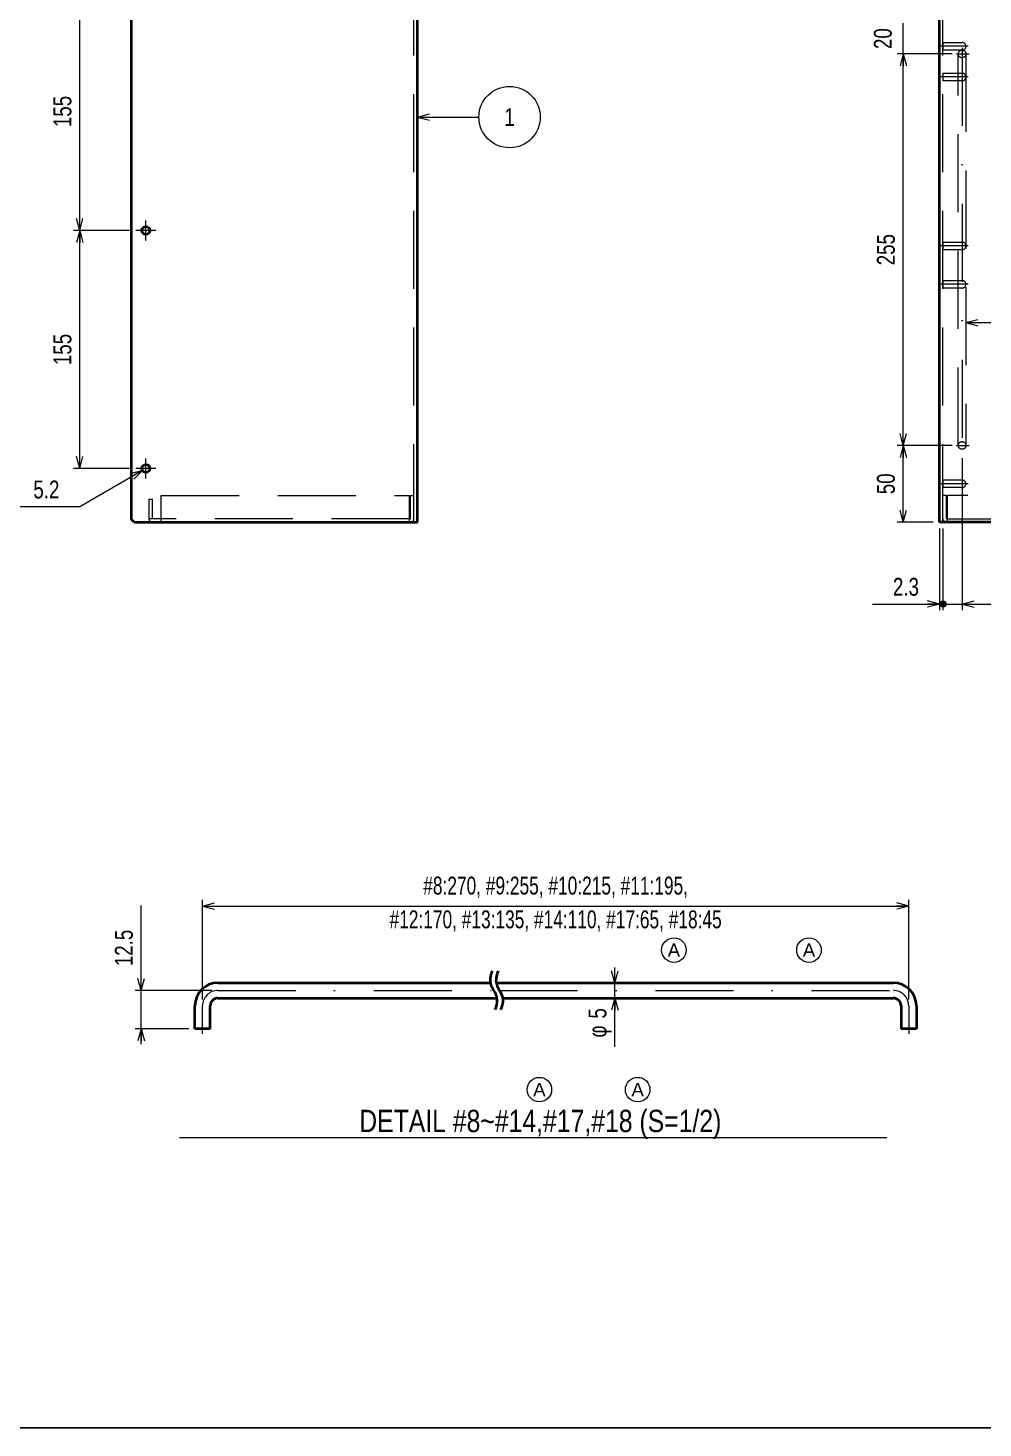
# Model space of a CAD drawing. Header units: millimetres. Extents: x 10 to 832, y 7 to 590.
# Drawn here: x 416.6 to 572.1, y 15 to 243 of the extents above; entities that cross this region are included whole.
import ezdxf
from ezdxf.enums import TextEntityAlignment as Align

# ---------------------------------------------------------------- set-up
doc = ezdxf.new("R2010")
doc.units = ezdxf.units.MM
doc.linetypes.add('DASHDOT', pattern=[25.3, 12.7, -6.3, 0, -6.3])
doc.linetypes.add('DASHED', pattern=[19, 12.7, -6.3])
for name, color, linetype in [('GR1_02', 7, 'Continuous'), ('GR1_03', 7, 'Continuous'), ('GR1_11', 7, 'Continuous'), ('GR1_15', 7, 'Continuous'), ('GR1_16', 7, 'Continuous'), ('GR2_01', 7, 'Continuous'), ('GR2_05', 7, 'Continuous'), ('図面枠B6M', 7, 'Continuous')]:
    doc.layers.add(name, color=color, linetype=linetype)
doc.styles.add('HG丸ｺﾞｼｯｸM-PRO', font='')
doc.styles.get('HG丸ｺﾞｼｯｸM-PRO').set_extended_font_data('HG丸ｺﾞｼｯｸM-PRO')

# ---------------------------------------------------------------- blocks, each defined once
blk = doc.blocks.new('BLKF023')
at = {"layer": '図面枠B6M', "color": 2, "linetype": 'Continuous', "lineweight": 25}
blk.add_line((9.5, 15), (831.5, 15), dxfattribs=at)
blk = doc.blocks.new('BLKF029')
at = {"layer": 'GR1_02', "color": 3, "linetype": 'Continuous', "lineweight": 35}
for p, q in [((433.375, 409.5), (433.375, 163)), ((480, 162.5), (480, 345)), ((433.875, 162.5), (433.375, 163)), ((433.875, 162.5), (480, 162.5))]:
    blk.add_line(p, q, dxfattribs=at)
at = {"layer": 'GR1_02', "color": 4, "linetype": 'DASHED', "lineweight": 13}
blk.add_line((479.425, 162.5), (479.425, 345), dxfattribs=at)
at = {"layer": 'GR1_02', "color": 4, "linetype": 'DASHDOT', "lineweight": 13}
for p, q in [((437.4125, 210), (434.1125, 210)), ((435.7625, 208.35), (435.7625, 211.65)), ((437.4125, 171.25), (434.1125, 171.25)), ((435.7625, 169.6), (435.7625, 172.9))]:
    blk.add_line(p, q, dxfattribs=at)
at = {"layer": 'GR1_02', "color": 3, "linetype": 'Continuous', "lineweight": 35}
for centre in [(435.7625, 210), (435.7625, 171.25)]:
    blk.add_circle(centre, 0.65, dxfattribs=at)
blk = doc.blocks.new('BLKF047')
at = {"layer": 'GR1_03', "color": 4, "linetype": 'DASHED', "lineweight": 13}
for p, q in [((438.25, 162.5), (438.25, 166.875)), ((438.25, 166.875), (478.675, 166.875)), ((478.675, 162.5), (478.675, 166.875)), ((478.85, 163.075), (478.85, 166.875)), ((478.85, 166.875), (479.425, 166.875)), ((479.425, 163.075), (479.425, 166.875)), ((436.25, 166.25), (436.825, 166.25)), ((436.25, 166.25), (436.25, 163.075)), ((436.825, 163.075), (436.825, 166.25)), ((438.25, 163.075), (436.25, 163.075)), ((436.825, 162.5), (478.85, 162.5)), ((478.675, 163.075), (438.25, 163.075)), ((478.85, 163.075), (478.675, 163.075))]:
    blk.add_line(p, q, dxfattribs=at)
for centre, start, end in [((436.825, 163.075), 180, 270), ((478.85, 163.075), 270, 0)]:
    blk.add_arc(centre, 0.575, start, end, dxfattribs=at)
blk = doc.blocks.new('FXTIP_ARROW_S')
at = {"color": 0, "linetype": 'Continuous', "lineweight": -2}
for q in [(-1, 0), (-0.97, 0.26), (-0.97, -0.26)]:
    blk.add_line((0, 0), q, dxfattribs=at)
blk = doc.blocks.new('FXTIP_ARROW_E')
at = {"color": 0, "linetype": 'Continuous', "lineweight": -2}
for q in [(-1, 0), (-0.97, 0.26), (-0.97, -0.26)]:
    blk.add_line((0, 0), q, dxfattribs=at)
blk = doc.blocks.new('BLKF212')
at = {"layer": 'GR1_03', "color": 4, "linetype": 'DASHED', "lineweight": 13}
for p, q in [((565.575, 163.075), (565.575, 166.875)), ((566.15, 166.875), (565.575, 166.875)), ((566.15, 163.075), (566.15, 166.875)), ((566.325, 162.5), (566.325, 166.875)), ((607.625, 166.875), (566.325, 166.875)), ((607.625, 162.5), (607.625, 166.875)), ((566.15, 163.075), (566.325, 163.075)), ((608.75, 162.5), (566.15, 162.5)), ((566.325, 163.075), (607.625, 163.075)), ((607.625, 163.075), (608.75, 163.075)), ((608.175, 162.5), (608.175, 163.075)), ((608.75, 163.075), (608.75, 162.5))]:
    blk.add_line(p, q, dxfattribs=at)
blk.add_arc((566.15, 163.075), 0.575, 180, 270, dxfattribs=at)
blk = doc.blocks.new('BLKF241')
at = {"layer": 'GR1_11', "color": 4, "linetype": 'DASHED', "lineweight": 13}
for p, q in [((568.08, 175), (568.08, 238.75)), ((569.33, 238.75), (569.33, 175))]:
    blk.add_line(p, q, dxfattribs=at)
for centre in [(568.7, 238.75), (568.7, 175)]:
    blk.add_circle(centre, 0.625, dxfattribs=at)
blk = doc.blocks.new('BLKF244')
at = {"layer": 'GR1_11', "color": 4, "linetype": 'DASHED', "lineweight": 13}
for p, q in [((565.575, 201.875), (568.7, 201.875)), ((568.7, 200.625), (565.575, 200.625))]:
    blk.add_line(p, q, dxfattribs=at)
blk.add_arc((568.7, 201.25), 0.625, 270, 90, dxfattribs=at)
blk = doc.blocks.new('BLKF243')
at = {"layer": 'GR1_11', "color": 4, "linetype": 'DASHDOT', "lineweight": 13}
blk.add_line((569.7, 201.25), (565.12, 201.25), dxfattribs=at)
at = {"layer": 'GR1_11', "color": 4, "linetype": 'DASHED', "lineweight": 13}
blk.add_line((565.58, 201.88), (565.58, 200.62), dxfattribs=at)
blk.add_blockref('BLKF244', (0, 0), dxfattribs=at)
blk = doc.blocks.new('BLKF246')
at = {"layer": 'GR1_11', "color": 4, "linetype": 'DASHED', "lineweight": 13}
for p, q in [((565.575, 169.375), (568.7, 169.375)), ((568.7, 168.125), (565.575, 168.125))]:
    blk.add_line(p, q, dxfattribs=at)
blk.add_arc((568.7, 168.75), 0.625, 270, 90, dxfattribs=at)
blk = doc.blocks.new('BLKF245')
at = {"layer": 'GR1_11', "color": 4, "linetype": 'DASHDOT', "lineweight": 13}
blk.add_line((569.7, 168.75), (565.12, 168.75), dxfattribs=at)
at = {"layer": 'GR1_11', "color": 4, "linetype": 'DASHED', "lineweight": 13}
blk.add_line((565.58, 169.38), (565.58, 168.13), dxfattribs=at)
blk.add_blockref('BLKF246', (0, 0), dxfattribs=at)
blk = doc.blocks.new('BLKF248')
at = {"layer": 'GR1_11', "color": 4, "linetype": 'DASHED', "lineweight": 13}
for p, q in [((565.575, 208.125), (568.7, 208.125)), ((568.7, 206.875), (565.575, 206.875))]:
    blk.add_line(p, q, dxfattribs=at)
blk.add_arc((568.7, 207.5), 0.625, 270, 90, dxfattribs=at)
blk = doc.blocks.new('BLKF247')
at = {"layer": 'GR1_11', "color": 4, "linetype": 'DASHDOT', "lineweight": 13}
blk.add_line((569.7, 207.5), (565.12, 207.5), dxfattribs=at)
at = {"layer": 'GR1_11', "color": 4, "linetype": 'DASHED', "lineweight": 13}
blk.add_line((565.58, 208.13), (565.58, 206.88), dxfattribs=at)
blk.add_blockref('BLKF248', (0, 0), dxfattribs=at)
blk = doc.blocks.new('BLKF250')
at = {"layer": 'GR1_11', "color": 4, "linetype": 'DASHED', "lineweight": 13}
for p, q in [((565.575, 235.625), (568.7, 235.625)), ((568.7, 234.375), (565.575, 234.375))]:
    blk.add_line(p, q, dxfattribs=at)
blk.add_arc((568.7, 235), 0.625, 270, 90, dxfattribs=at)
blk = doc.blocks.new('BLKF249')
at = {"layer": 'GR1_11', "color": 4, "linetype": 'DASHDOT', "lineweight": 13}
blk.add_line((569.7, 235), (565.12, 235), dxfattribs=at)
at = {"layer": 'GR1_11', "color": 4, "linetype": 'DASHED', "lineweight": 13}
blk.add_line((565.58, 235.62), (565.58, 234.38), dxfattribs=at)
blk.add_blockref('BLKF250', (0, 0), dxfattribs=at)
blk = doc.blocks.new('BLKF252')
at = {"layer": 'GR1_11', "color": 4, "linetype": 'DASHED', "lineweight": 13}
for p, q in [((565.575, 240.625), (568.7, 240.625)), ((568.7, 239.375), (565.575, 239.375))]:
    blk.add_line(p, q, dxfattribs=at)
blk.add_arc((568.7, 240), 0.625, 270, 90, dxfattribs=at)
blk = doc.blocks.new('BLKF251')
at = {"layer": 'GR1_11', "color": 4, "linetype": 'DASHDOT', "lineweight": 13}
blk.add_line((569.7, 240), (565.12, 240), dxfattribs=at)
at = {"layer": 'GR1_11', "color": 4, "linetype": 'DASHED', "lineweight": 13}
blk.add_line((565.58, 240.62), (565.58, 239.38), dxfattribs=at)
blk.add_blockref('BLKF252', (0, 0), dxfattribs=at)
blk = doc.blocks.new('BLKF273')
at = {"layer": 'GR2_01', "color": 3, "linetype": 'Continuous', "lineweight": 35}
for p, q in [((447.5, 87.5), (491.88, 87.5)), ((492.82, 87.5), (557.5, 87.5)), ((447.5, 85), (492.97, 85)), ((493.9, 85), (557.5, 85)), ((443.75, 80), (443.75, 83.75)), ((446.25, 80), (446.25, 83.75)), ((558.75, 83.75), (558.75, 80)), ((561.25, 83.75), (561.25, 80)), ((446.25, 80), (443.75, 80)), ((561.25, 80), (558.75, 80))]:
    blk.add_line(p, q, dxfattribs=at)
blk = doc.blocks.new('BLKF272')
at = {"layer": 'GR2_01', "color": 4, "linetype": 'DASHDOT', "lineweight": 13}
for p, q in [((447.5, 86.25), (492.42, 86.25)), ((493.36, 86.25), (557.5, 86.25)), ((445, 79.2), (445, 83.75)), ((560, 83.75), (560, 79.2))]:
    blk.add_line(p, q, dxfattribs=at)
at = {"layer": 'GR2_01', "color": 3, "linetype": 'Continuous', "lineweight": 35}
for centre, radius, start, end in [((447.5, 83.75), 3.75, 90, 180), ((557.5, 83.75), 3.75, 0, 90), ((447.5, 83.75), 1.25, 90, 180), ((557.5, 83.75), 1.25, 0, 90)]:
    blk.add_arc(centre, radius, start, end, dxfattribs=at)
at = {"layer": 'GR2_01', "color": 4, "linetype": 'DASHDOT', "lineweight": 13}
for centre, start, end in [((447.5, 83.75), 90, 180), ((557.5, 83.75), 0, 90)]:
    blk.add_arc(centre, 2.5, start, end, dxfattribs=at)
at = {"layer": 'GR2_01', "color": 3, "linetype": 'Continuous', "lineweight": 35}
blk.add_blockref('BLKF273', (0, 0), dxfattribs=at)
blk = doc.blocks.new('FXTIP_BLACKDOT_S')
at = {"color": 0, "linetype": 'Continuous', "lineweight": -2}
blk.add_line((0, 0), (-1, 0), dxfattribs=at)
at = {"color": 0, "linetype": 'Continuous', "lineweight": -2, "const_width": 0.25}
blk.add_lwpolyline([(-0.125, 0, 1), (0.125, 0, 1)], format="xyb", close=True, dxfattribs=at)
at = {"color": 0, "linetype": 'Continuous', "lineweight": -2}
blk.add_circle((0, 0), 0.25, dxfattribs=at)
blk = doc.blocks.new('BLKF330')
at = {"layer": 'GR1_02', "color": 3, "linetype": 'Continuous', "lineweight": 35}
for p, q in [((565, 162.5), (565, 345)), ((608.75, 162.5), (565, 162.5))]:
    blk.add_line(p, q, dxfattribs=at)
at = {"layer": 'GR1_02', "color": 4, "linetype": 'DASHED', "lineweight": 13}
blk.add_line((565.575, 162.5), (565.575, 345), dxfattribs=at)
blk = doc.blocks.new('BLKF343')
at = {"layer": 'GR2_05', "color": 4, "linetype": 'Continuous', "lineweight": 13}
blk.add_circle((521.76, 92.82), 2, dxfattribs=at)
at = {"layer": 'GR2_05', "color": 4, "linetype": 'Continuous', "lineweight": 13, "style": 'HG丸ｺﾞｼｯｸM-PRO', "width": 1.042301}
blk.add_text('A', height=2.18, dxfattribs=at).set_placement((521.76, 92.82), align=Align.MIDDLE_CENTER)
blk = doc.blocks.new('BLKF344')
at = {"layer": 'GR2_05', "color": 4, "linetype": 'Continuous', "lineweight": 13}
blk.add_circle((543.76, 92.82), 2, dxfattribs=at)
at = {"layer": 'GR2_05', "color": 4, "linetype": 'Continuous', "lineweight": 13, "style": 'HG丸ｺﾞｼｯｸM-PRO', "width": 1.042301}
blk.add_text('A', height=2.18, dxfattribs=at).set_placement((543.76, 92.82), align=Align.MIDDLE_CENTER)
blk = doc.blocks.new('BLKF349')
at = {"layer": 'GR2_05', "color": 4, "linetype": 'Continuous', "lineweight": 13}
blk.add_circle((499.85, 70.1), 2, dxfattribs=at)
at = {"layer": 'GR2_05', "color": 4, "linetype": 'Continuous', "lineweight": 13, "style": 'HG丸ｺﾞｼｯｸM-PRO', "width": 1.042301}
blk.add_text('A', height=2.18, dxfattribs=at).set_placement((499.85, 70.1), align=Align.MIDDLE_CENTER)
blk = doc.blocks.new('BLKF350')
at = {"layer": 'GR2_05', "color": 4, "linetype": 'Continuous', "lineweight": 13}
blk.add_circle((515.86, 70.1), 2, dxfattribs=at)
at = {"layer": 'GR2_05', "color": 4, "linetype": 'Continuous', "lineweight": 13, "style": 'HG丸ｺﾞｼｯｸM-PRO', "width": 1.042301}
blk.add_text('A', height=2.18, dxfattribs=at).set_placement((515.86, 70.1), align=Align.MIDDLE_CENTER)

msp = doc.modelspace()

# ---------------------------------------------------------------- linework, layer by layer
at = {"layer": 'GR1_11', "color": 4, "linetype": 'DASHDOT', "lineweight": 13}
for p, q in [((568.7, 308.5), (568.7, 242.69)), ((568.7, 239.75), (568.7, 173.94)), ((567.78, 238.75), (569.83, 238.75)), ((567.78, 175), (569.83, 175))]:
    msp.add_line(p, q, dxfattribs=at)
at = {"layer": 'GR1_15', "color": 4, "linetype": 'Continuous', "lineweight": 13}
for p, q in [((480, 228.47), (490, 228.47)), ((569.33, 195), (613.07, 195))]:
    msp.add_line(p, q, dxfattribs=at)
msp.add_circle((495, 228.47), 5, dxfattribs=at)
at = {"layer": 'GR1_16', "color": 4, "linetype": 'Continuous', "lineweight": 13}
for p, q in [((425, 210), (425, 248.75)), ((559.11, 238.75), (559.11, 243.75)), ((567.08, 238.75), (558.11, 238.75)), ((559.11, 175), (559.11, 238.75)), ((433.11, 210), (424, 210)), ((425, 171.25), (425, 210)), ((567.08, 175), (558.11, 175)), ((559.11, 162.5), (559.11, 175)), ((433.11, 171.25), (424, 171.25)), ((568.7, 172.94), (568.7, 148.16)), ((435.2, 170.92), (425, 165)), ((425, 165), (405.24, 165)), ((564, 162.5), (558.11, 162.5)), ((565, 161.5), (565, 148.16)), ((565.58, 161.5), (565.58, 148.16)), ((554.12, 149.16), (565, 149.16)), ((565, 149.16), (565.58, 149.16)), ((565.58, 149.16), (568.7, 149.16)), ((568.7, 149.16), (582.54, 149.16))]:
    msp.add_line(p, q, dxfattribs=at)
at = {"layer": 'GR2_01', "color": 4, "linetype": 'Continuous', "lineweight": 13}
for p, q in [((445, 84.75), (445, 101)), ((560, 84.75), (560, 101)), ((435, 86.25), (435, 100.09)), ((445, 100), (560, 100)), ((512.14, 87.5), (512.14, 90)), ((512.14, 85), (512.14, 87.5)), ((446.5, 86.25), (434, 86.25)), ((435, 80), (435, 86.25)), ((512.14, 77.08), (512.14, 85)), ((442.75, 80), (434, 80)), ((435, 77.5), (435, 80)), ((441.23, 62.3), (556.42, 62.3))]:
    msp.add_line(p, q, dxfattribs=at)
at = {"layer": 'GR2_01', "color": 3, "linetype": 'Continuous', "lineweight": 35}
for centre, start, end in [((494.68, 87.97), 150.5799, 217.3769), ((495.62, 87.97), 150.5799, 217.3769), ((490.17, 84.53), 330.5799, 37.3769), ((491.1, 84.53), 330.5799, 37.3769)]:
    msp.add_arc(centre, 2.84, start, end, dxfattribs=at)

# ---------------------------------------------------------------- block references
at = {"layer": 'GR1_02', "color": 3, "linetype": 'Continuous', "lineweight": 35}
for name in ['BLKF029', 'BLKF330']:
    msp.add_blockref(name, (0, 0), dxfattribs=at)
at = {"layer": 'GR1_03', "color": 4, "linetype": 'DASHED', "lineweight": 13}
for name in ['BLKF047', 'BLKF212']:
    msp.add_blockref(name, (0, 0), dxfattribs=at)
at = {"layer": 'GR1_11', "color": 4, "linetype": 'DASHED', "lineweight": 13}
for name in ['BLKF251', 'BLKF241', 'BLKF249', 'BLKF247', 'BLKF243', 'BLKF245']:
    msp.add_blockref(name, (0, 0), dxfattribs=at)
at = {"layer": 'GR1_15', "color": 4, "linetype": 'Continuous', "lineweight": 13, "xscale": 2, "yscale": 2, "rotation": 180}
for p in [(480, 228.47), (569.33, 195)]:
    msp.add_blockref('FXTIP_ARROW_S', p, dxfattribs=at)
at = {"layer": 'GR1_16', "color": 4, "linetype": 'Continuous', "lineweight": 13, "xscale": 2, "yscale": 2}
for name, p, rotation in [('FXTIP_ARROW_E', (559.11, 238.75), 90), ('FXTIP_ARROW_S', (425, 210), 270), ('FXTIP_ARROW_E', (425, 210), 90), ('FXTIP_ARROW_S', (559.11, 175), 270), ('FXTIP_ARROW_E', (559.11, 175), 90), ('FXTIP_ARROW_S', (425, 171.25), 270), ('FXTIP_ARROW_S', (435.2, 170.92), 30.14459620905435), ('FXTIP_ARROW_S', (559.11, 162.5), 270), ('FXTIP_ARROW_E', (565, 149.16), 360), ('FXTIP_BLACKDOT_S', (565.58, 149.16), 180), ('FXTIP_ARROW_S', (568.7, 149.16), 180)]:
    msp.add_blockref(name, p, dxfattribs=dict(at, rotation=rotation))
at = {"layer": 'GR2_01', "color": 4, "linetype": 'Continuous', "lineweight": 13, "xscale": 2, "yscale": 2}
for name, p, rotation in [('FXTIP_ARROW_S', (445, 100), 180), ('FXTIP_ARROW_E', (560, 100), 360), ('FXTIP_ARROW_S', (512.14, 87.5), 270), ('FXTIP_ARROW_S', (435, 86.25), 270), ('FXTIP_ARROW_E', (512.14, 85), 90), ('FXTIP_ARROW_E', (435, 80), 90)]:
    msp.add_blockref(name, p, dxfattribs=dict(at, rotation=rotation))
at = {"layer": 'GR2_01', "color": 4, "linetype": 'DASHDOT', "lineweight": 13}
msp.add_blockref('BLKF272', (0, 0), dxfattribs=at)
at = {"layer": 'GR2_05', "color": 4, "linetype": 'Continuous', "lineweight": 13}
for name in ['BLKF343', 'BLKF344', 'BLKF349', 'BLKF350']:
    msp.add_blockref(name, (0, 0), dxfattribs=at)
at = {"layer": '図面枠B6M', "color": 4, "linetype": 'Continuous', "lineweight": 13}
msp.add_blockref('BLKF023', (0, 0), dxfattribs=at)

# ---------------------------------------------------------------- texts
at = {"layer": 'GR1_15', "color": 3, "linetype": 'Continuous', "lineweight": 35, "style": 'HG丸ｺﾞｼｯｸM-PRO', "width": 0.784542}
msp.add_text('1', height=2.91, rotation=0, dxfattribs=at).set_placement((495, 228.47), align=Align.MIDDLE_CENTER)
at = {"layer": 'GR1_16', "color": 3, "linetype": 'Continuous', "lineweight": 35, "style": 'HG丸ｺﾞｼｯｸM-PRO'}
for s, rotation, width, p in [('20', 90, 0.784542, (558.11, 241.25)), ('155', 90, 0.784542, (424.5, 229.38)), ('255', 90, 0.784542, (558.61, 206.88)), ('155', 90, 0.784542, (424.5, 190.62)), ('50', 90, 0.784542, (558.61, 168.75)), ('2.3', 0, 0.784839, (559.56, 149.66))]:
    msp.add_text(s, height=2.909, rotation=rotation, dxfattribs=dict(at, width=width)).set_placement(p, align=Align.BOTTOM_CENTER)
at = {"layer": 'GR1_16', "color": 3, "linetype": 'Continuous', "lineweight": 35, "style": 'HG丸ｺﾞｼｯｸM-PRO', "width": 0.784839}
msp.add_text('5.2', height=2.909, dxfattribs=at).set_placement((419.56, 165.5), align=Align.BOTTOM_CENTER)
at = {"layer": 'GR2_01', "color": 3, "linetype": 'Continuous', "lineweight": 35, "style": 'HG丸ｺﾞｼｯｸM-PRO'}
for s, width, p in [('#8:270, #9:255, #10:215, #11:195,', 0.724834, (502.5, 101)), ('#12:170, #13:135, #14:110, #17:65, #18:45', 0.724794, (502.5, 95.5))]:
    msp.add_text(s, height=2.9091, dxfattribs=dict(at, width=width)).set_placement(p, align=Align.BOTTOM_CENTER)
for s, height, width, p in [('12.5', 2.909, 0.784749, (434.5, 93.17)), ('5', 2.91, 0.784542, (511.64, 82.52)), ('φ', 2.91, 0.781842, (511.64, 79.56))]:
    msp.add_text(s, height=height, rotation=90, dxfattribs=dict(at, width=width)).set_placement(p, align=Align.BOTTOM_CENTER)
at = {"layer": 'GR2_01', "color": 3, "linetype": 'Continuous', "lineweight": 35, "style": 'HG丸ｺﾞｼｯｸM-PRO', "width": 0.829554}
msp.add_text('DETAIL #8~#14,#17,#18 (S=1/2)', height=3.6364, dxfattribs=at).set_placement((500, 65), align=Align.MIDDLE_CENTER)

doc.saveas('drawing.dxf')
